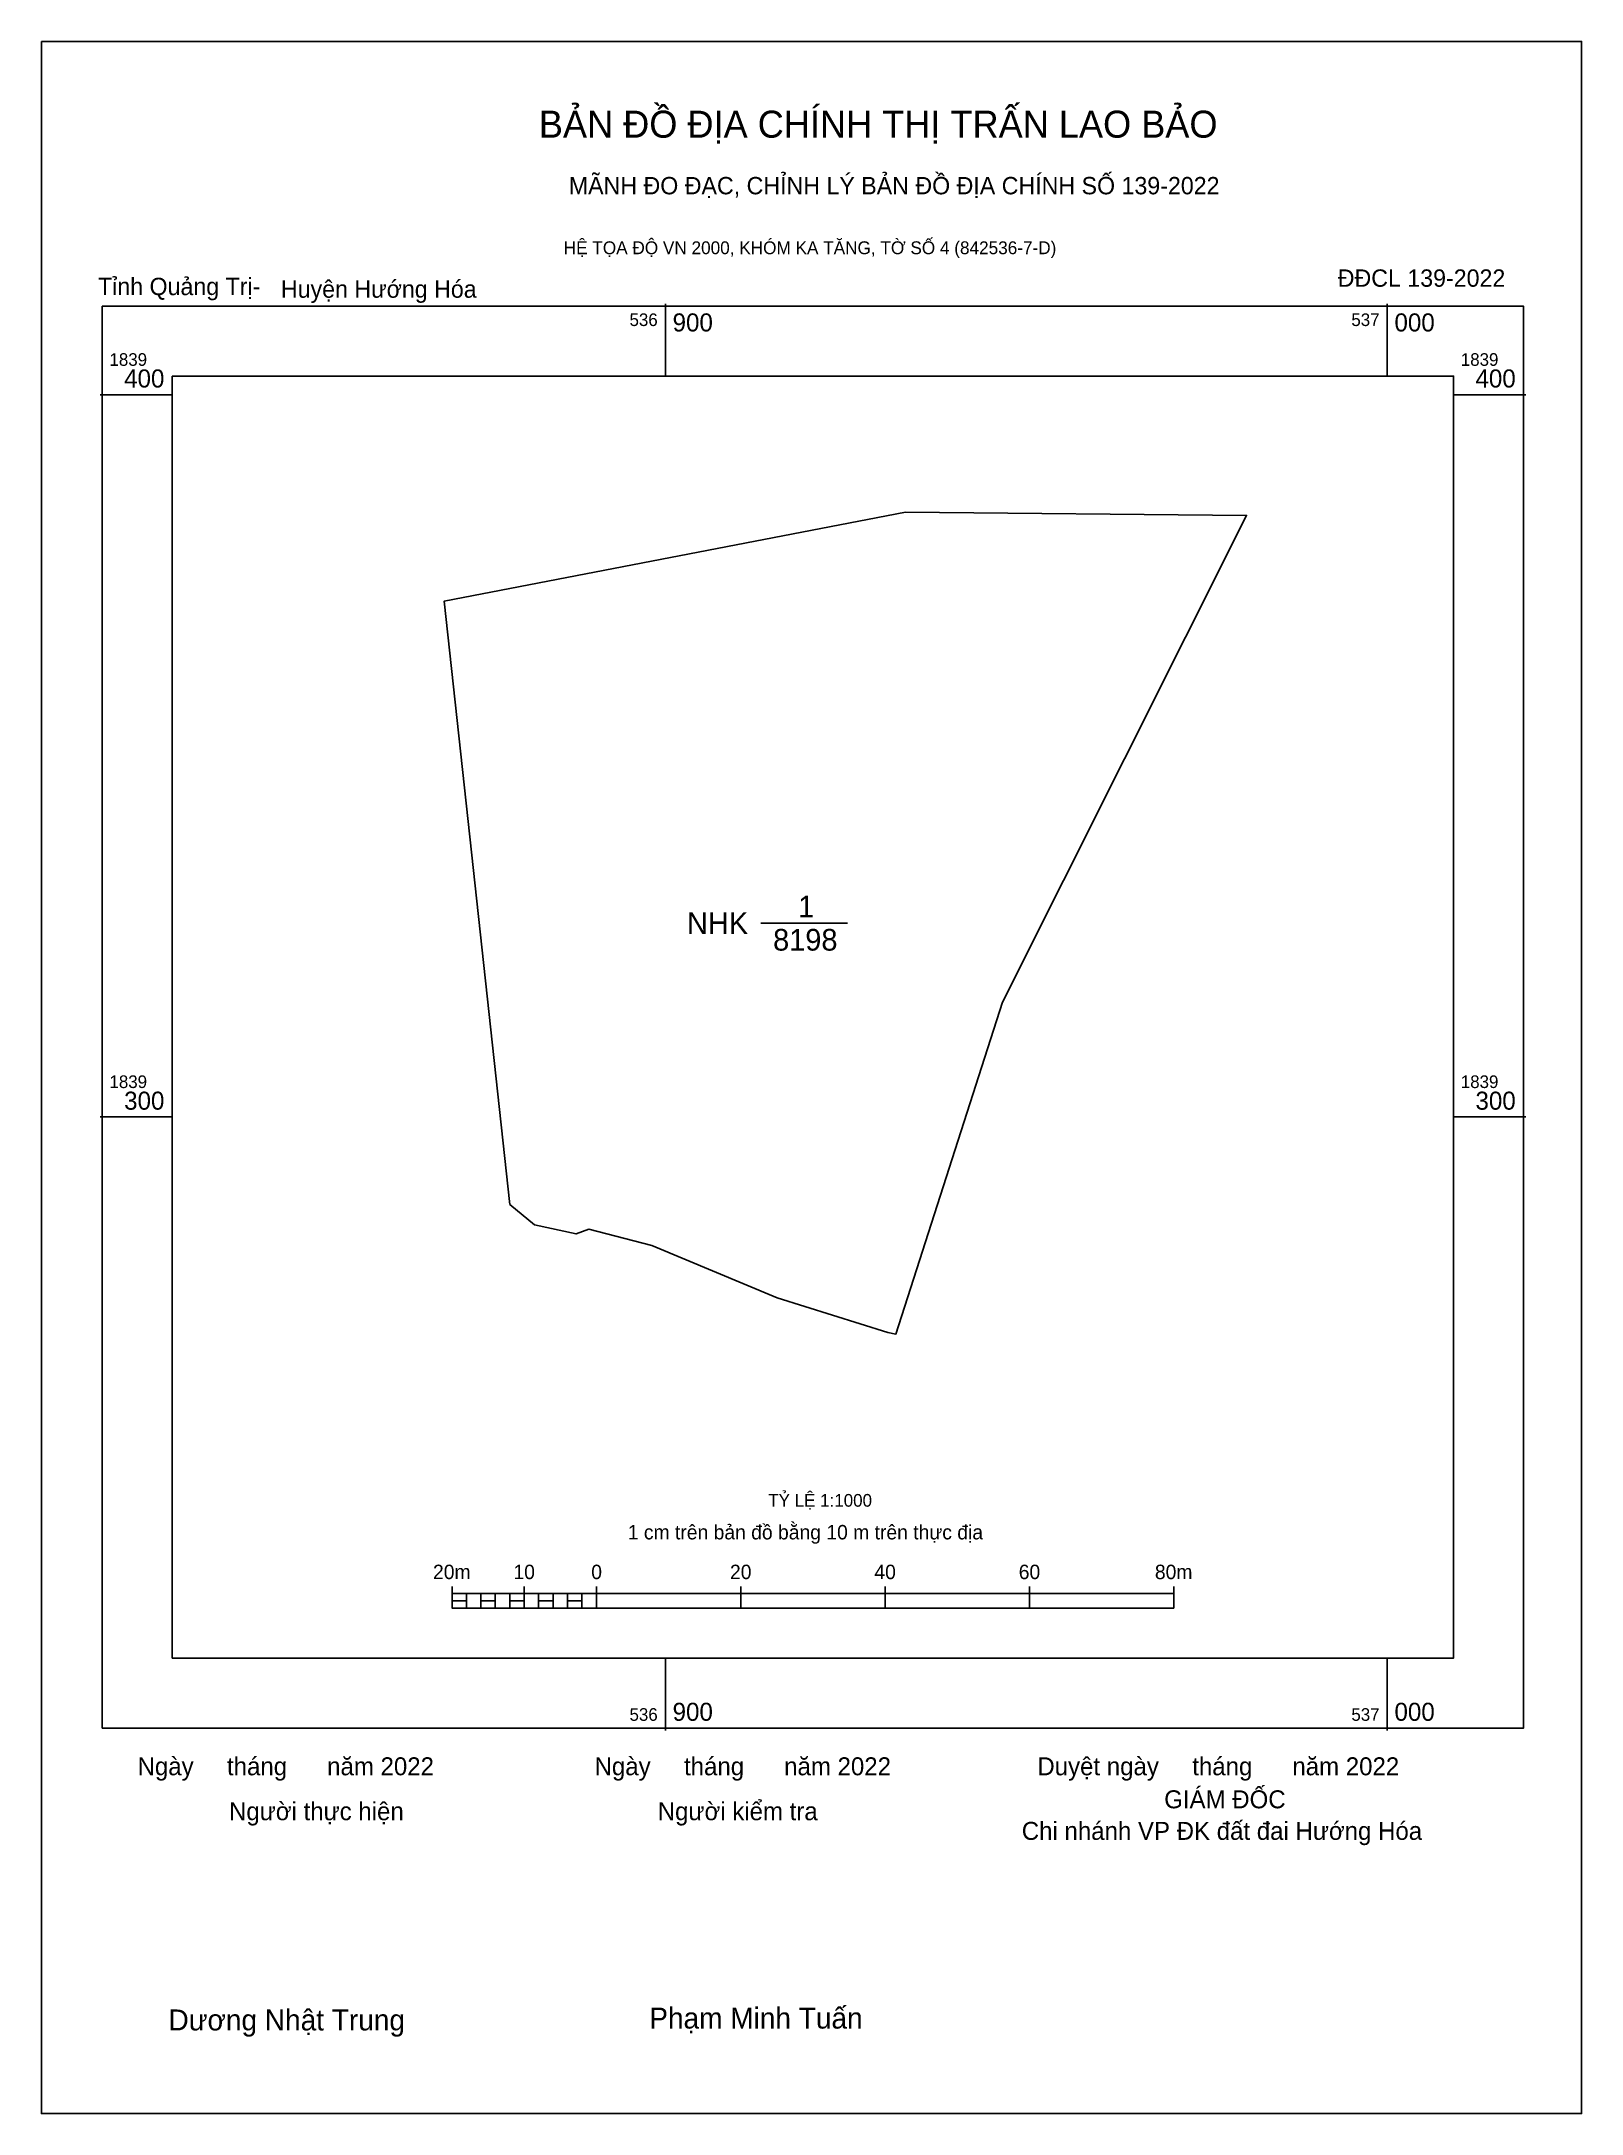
# Model space of a CAD drawing. Extents: x 536814 to 537027, y 1839162 to 1839449.
import ezdxf

# ---------------------------------------------------------------- set-up
doc = ezdxf.new("R2010")
doc.units = 0
for name, color, linetype in [('Level 10', 7, 'Continuous'), ('Level 13', 7, 'Continuous'), ('Level 15', 7, 'Continuous'), ('Level 27', 7, 'Continuous'), ('Level 6', 7, 'Continuous'), ('Level 62', 7, 'Continuous'), ('Level 63', 7, 'Continuous'), ('Level 9', 7, 'Continuous')]:
    doc.layers.add(name, color=color, linetype=linetype)

msp = doc.modelspace()

# ---------------------------------------------------------------- linework, layer by layer
at = {"layer": 'Level 10'}
msp.add_line((536913.22, 1839326.83), (536925.23, 1839326.83), dxfattribs=at)
msp.add_lwpolyline([(536872.92, 1839338.79), (536869.36, 1839371.42), (536933.24, 1839383.73), (536980.51, 1839383.28), (536946.72, 1839315.88), (536931.93, 1839269.93), (536930.83, 1839270.14), (536915.49, 1839274.93), (536898.11, 1839282.18), (536889.38, 1839284.46), (536887.62, 1839283.82), (536881.85, 1839285.05), (536878.47, 1839287.88)], close=True, dxfattribs=at)
at = {"layer": 'Level 15'}
msp.add_lwpolyline([(536813.56, 1839448.92), (537026.92, 1839448.92), (537026.92, 1839162), (536813.56, 1839162)], close=True, dxfattribs=at)
at = {"layer": 'Level 27'}
for p, q in [((536980.51, 1839383.28), (536980.52, 1839383.28)), ((536872.92, 1839338.79), (536872.91, 1839338.79)), ((536878.47, 1839287.88), (536878.47, 1839287.87)), ((536887.62, 1839283.82), (536887.61, 1839283.82)), ((536931.93, 1839269.93), (536931.94, 1839269.93))]:
    msp.add_line(p, q, dxfattribs=at)
at = {"layer": 'Level 62'}
msp.add_lwpolyline([(536831.68, 1839402.58), (537009.19, 1839402.58), (537009.19, 1839225.06), (536831.68, 1839225.06)], close=True, dxfattribs=at)
at = {"layer": 'Level 63'}
for p, q in [((536900, 1839412.58), (536900, 1839402.58)), ((537000, 1839412.58), (537000, 1839402.58)), ((536821.68, 1839400), (536831.68, 1839400)), ((537009.19, 1839400), (537019.19, 1839400)), ((536821.68, 1839300), (536831.68, 1839300)), ((537009.19, 1839300), (537019.19, 1839300)), ((536870.44, 1839235), (536870.44, 1839232)), ((536870.44, 1839234), (536970.44, 1839234)), ((536872.44, 1839234), (536872.44, 1839232)), ((536874.44, 1839234), (536874.44, 1839232)), ((536876.44, 1839234), (536876.44, 1839232)), ((536878.44, 1839234), (536878.44, 1839232)), ((536880.44, 1839235), (536880.44, 1839232)), ((536880.44, 1839234), (536880.44, 1839232)), ((536882.44, 1839234), (536882.44, 1839232)), ((536884.44, 1839234), (536884.44, 1839232)), ((536886.44, 1839234), (536886.44, 1839232)), ((536888.44, 1839234), (536888.44, 1839232)), ((536890.44, 1839235), (536890.44, 1839232)), ((536890.44, 1839234), (536890.44, 1839232)), ((536910.44, 1839235), (536910.44, 1839232)), ((536930.44, 1839235), (536930.44, 1839232)), ((536950.44, 1839235), (536950.44, 1839232)), ((536970.44, 1839235), (536970.44, 1839232)), ((536870.44, 1839232), (536970.44, 1839232)), ((536900, 1839225.06), (536900, 1839215.06)), ((537000, 1839225.06), (537000, 1839215.06))]:
    msp.add_line(p, q, dxfattribs=at)
for points in [[(536821.99, 1839412.26), (537018.88, 1839412.26), (537018.88, 1839215.38), (536821.99, 1839215.38)], [(536870.44, 1839233), (536872.44, 1839233), (536872.44, 1839232), (536870.44, 1839232)], [(536870.44, 1839233), (536872.44, 1839233), (536872.44, 1839232), (536870.44, 1839232)], [(536874.44, 1839233), (536876.44, 1839233), (536876.44, 1839232), (536874.44, 1839232)], [(536878.44, 1839233), (536880.44, 1839233), (536880.44, 1839232), (536878.44, 1839232)], [(536882.44, 1839233), (536884.44, 1839233), (536884.44, 1839232), (536882.44, 1839232)], [(536886.44, 1839233), (536888.44, 1839233), (536888.44, 1839232), (536886.44, 1839232)]]:
    msp.add_lwpolyline(points, close=True, dxfattribs=at)

# ---------------------------------------------------------------- texts
at = {"layer": 'Level 13'}
for s, p in [('1', (536918.39, 1839327.63)), ('NHK', (536902.99, 1839325.33)), ('8198', (536914.92, 1839323.03))]:
    msp.add_text(s, height=3, dxfattribs=at).set_placement(p)
at = {"layer": 'Level 6'}
msp.add_text('TỶ LỆ 1:1000', height=1.7579, dxfattribs=at).set_placement((536914.25, 1839246.03))
at = {"layer": 'Level 63'}
for s, height, p in [('BẢN ĐỒ ĐỊA CHÍNH THỊ TRẤN LAO BẢO', 3.7437, (536882.47, 1839435.59)), ('MÃNH ĐO ĐẠC, CHỈNH LÝ BẢN ĐỒ ĐỊA CHÍNH SỐ 139-2022', 2.4022, (536886.62, 1839427.75)), ('HỆ TỌA ĐỘ VN 2000, KHÓM KA TĂNG, TỜ SỐ 4 (842536-7-D)', 1.7782, (536885.92, 1839419.46)), ('536', 1.75, (536895.03, 1839409.51)), ('900', 2.5, (536901, 1839408.76)), ('537', 1.75, (536995.03, 1839409.51)), ('000', 2.5, (537001, 1839408.76)), ('1839', 1.75, (536822.99, 1839404)), ('400', 2.5, (536825.02, 1839401)), ('1839', 1.75, (537010.19, 1839404)), ('400', 2.5, (537012.22, 1839401)), ('1839', 1.75, (536822.99, 1839304)), ('1839', 1.75, (537010.19, 1839304)), ('300', 2.5, (536825.02, 1839301)), ('300', 2.5, (537012.22, 1839301)), ('1 cm trên bản đồ bằng 10 m trên thực địa', 2, (536894.79, 1839241.5)), ('20m', 2, (536867.81, 1839236)), ('10', 2, (536878.95, 1839236)), ('0', 2, (536889.73, 1839236)), ('20', 2, (536908.95, 1839236)), ('40', 2, (536928.95, 1839236)), ('60', 2, (536948.95, 1839236)), ('80m', 2, (536967.81, 1839236)), ('536', 1.75, (536895.03, 1839216.38)), ('900', 2.5, (536901, 1839216.38)), ('537', 1.75, (536995.03, 1839216.38)), ('000', 2.5, (537001, 1839216.38)), ('Ngày     tháng      năm 2022', 2.4883, (536826.88, 1839208.84)), ('Ngày     tháng      năm 2022', 2.4883, (536890.19, 1839208.84)), ('Duyệt ngày     tháng      năm 2022', 2.4883, (536951.53, 1839208.84)), ('Người thực hiện', 2.4883, (536839.55, 1839202.62)), ('Người kiểm tra', 2.4883, (536898.94, 1839202.62)), ('GIÁM ĐỐC', 2.488, (536969.1, 1839204.27)), ('Chi nhánh VP ĐK đất đai Hướng Hóa', 2.4883, (536949.37, 1839199.9)), ('Dương Nhật Trung', 2.9024, (536831.17, 1839173.51)), ('Phạm Minh Tuấn', 2.9024, (536897.77, 1839173.77))]:
    msp.add_text(s, height=height, dxfattribs=at).set_placement(p)
at = {"layer": 'Level 9'}
for s, p in [('Tỉnh Quảng Trị-', (536821.4, 1839413.79)), ('Huyện Hướng Hóa', (536846.74, 1839413.43)), ('ĐĐCL 139-2022', (536993.14, 1839414.95))]:
    msp.add_text(s, height=2.4022, dxfattribs=at).set_placement(p)

doc.saveas('drawing.dxf')
